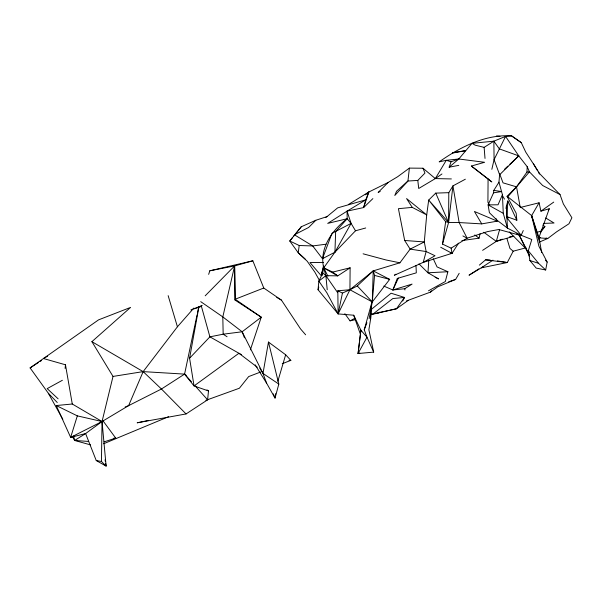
<?xml version="1.0" encoding="UTF-8"?>
<svg xmlns="http://www.w3.org/2000/svg" width="602" height="602" viewBox="0 0 602 602"><rect width="100%" height="100%" fill="white"/><g stroke="black" fill="none" stroke-linecap="round" stroke-linejoin="round"><path stroke-width="0.9" d="M395.883 274.226L394.348 275.264L423.236 262.382L452.034 253.329L451.109 248.144L442.508 244.096L448.58 222.537L448.806 192.663L452.952 185.875L465.354 179.208M539.4 242.064L547.775 238.482L556.662 231.778L568.958 223.786L571.9 217.743L563.374 203.973L560.026 194.574L539.896 173.918L525.772 152.148L521.287 142.651L511.602 135.879C485.242 134.186 460.169 147.114 439.182 161.87L446.263 160.305L458.792 158.996L484.602 162.292L471.366 166.039L488.079 178.952L487.913 202.144L489.133 204.627M359.785 353.028L358.07 353.524L360.891 330.227L358.07 353.524L373.691 352.117L366.979 337.21L360.891 330.227L353.698 315.222L338.113 313.905L349.928 289.743L350.116 267.815L332.688 272.081L323.703 267.86C319.09 248.25 332.266 230.002 347.181 218.722L347.053 211.151L365.738 199.849L368.83 192.015L388.102 182.466L397.651 176.725L409.39 168.108L422.988 168.229L435.329 178.591L451.38 178.937M197.08 314.808L184.581 374.113L161.441 389.012L128.602 405.643L102.047 421.528L85.612 433.56L70.645 437.383L56.257 405.545L72.278 404.01L102.047 421.528L106.118 466.121L101.445 461.463L102.047 421.528L113.018 376.423L91.903 341.665L130.574 307.411L98.54 319.873L30.1 367.905L48.326 393.241L62.834 419.293M250.357 349.89L261.26 317.171L235.119 300.135L234.622 265.918L252.832 260.794L263.774 288.027L281.435 300.12L300.503 328.865L305.635 334.795M499.66 173.858L498.96 182.173L502.429 194.709L503.272 213.319L507.441 228.113L521.182 235.277L531.792 239.506L528.293 250.793L529.88 260.508L536.186 268.093L545.675 269.982L547.165 262.073L538.91 246.233L531.641 215.599L507.065 196.282L516.524 186.853L529.429 171.848L527.224 166.731L518.766 155.873L505.567 136.406L493.866 141.177L484.128 147.362L475.204 145.18L472.013 143.329L458.792 158.996L449.145 167.198L451.064 161.787L458.792 158.996M322.017 275.663L323.703 267.86L334.93 252.2L335.653 231.619L347.181 218.722L351.094 223.402L355.504 230.784L365.715 227.977M373.691 352.117L368.875 329.753L370.621 318.962L371.05 309.639L391.082 293.219L404.476 297.448L402.738 301.045M370.621 318.962L371.464 304.01M507.584 197.035L516.524 186.853L526.923 172.104L527.224 166.731M506.914 216.66L507.862 200.948L516.84 220.227L506.914 216.66L508.336 217.871M428.767 260.756L427.962 272.781L438.587 278.914L435.156 277.281M337.669 292.677L325.878 275.663L322.815 272.992L318.849 281.089L318.059 289.735L338.113 313.905L337.82 290.774L349.928 289.743L357.279 285.958L373.225 270.885L399.916 262.811L410.143 249.123L424.297 241.929L426.705 214.906L428.692 200.067L435.743 193.114L448.806 192.663M337.82 290.774L342.44 293.069L349.928 289.743L373.225 270.885L374.572 275.423L372.277 301.948L369.109 318.669M148.175 420.482L137.181 422.807L186.056 413.943L207.615 399.818L208.488 390.954L206.998 389.9M65.106 368.439L65.475 364.789L43.464 358.529L47.558 356.218M507.862 200.948L506.41 205.959L507.441 228.113L497.26 220.392L489.396 212.687L488.094 204.876L493.557 192.828L493.813 190.375L498.96 182.173M409.39 168.108L407.945 181.029L394.799 195.484L396.545 191.24L407.945 181.029L417.796 180.427L424.944 173.105L422.988 168.229M496.04 218.677L497.26 221.16L481.735 223.884L459.138 222.552L448.58 222.537L452.952 185.875L459.138 222.552L467.122 238.189L487.477 231.619L498.787 229.512L519.165 235.066L520.745 234.772M372.495 300.15L364.248 329.776L366.979 337.21L358.07 353.524M347.181 218.722L327.706 223.395L347.053 211.151L363.638 207.562L365.738 199.849L337.647 207.871L327.006 216.622L315.854 220.249L301.286 226.758L289.765 240.996L299.217 245.511L298.216 252.75L307.246 261.26L314.869 272.164L319.195 280.005M442.508 244.096L445.661 221.664L428.692 200.067L448.58 222.537L445.661 221.664M275.739 393.663L275.031 398.095L266.581 383.128L255.165 364.812M505.973 208.503L506.41 205.959M266.581 383.128L262.991 373.436L268.469 342.064L285.657 354.766L290.849 360.38L282.248 363.698M208.488 390.954L194.047 385.935L189.577 358.213L198.953 306.651M342.44 293.069L338.113 313.905L326.818 292.722L318.849 281.089L325.878 275.663L337.737 275.866L350.116 267.815M197.464 312.987L198.427 308.42M461.884 240.574L479.072 238.174L480.072 233.696M491.834 169.343L494.076 159.658L505.567 136.406L511.602 135.879L521.287 142.651M323.47 266.054L321.528 274.181L323.756 266.528M433.244 258.747L437.044 266.904L447.88 271.735L445.299 281.555L428.473 290.819M268.469 342.064L278.816 384.076L275.031 398.095L273.285 393.874M318.059 289.735L318.804 287.094M482.601 250.349L496.296 241.372L499.6 229.61M277.846 381.254L285.657 354.766M77.327 415.869L70.645 437.383L102.047 421.528L77.327 415.869L56.257 405.545M541.649 252.501L538.986 237.504L549.257 208.743L540.92 211.151L539.076 202.784L520.241 207.479L516.524 186.853L503.024 182.842L499.969 174.67M208.653 274.361L209.805 270.795L252.832 260.794M315.854 220.249L308.645 227.466L294.401 234.78L312.709 245.947L322.469 258.687L331.958 233.358L351.094 223.402L347.053 211.151M364.248 329.776L366.927 322.77M383.775 286.063L392.858 289.976L397.275 278.44L416.313 272.841L415.99 265.384M502.429 194.709L498.042 204.793L488.094 204.876L503.272 213.319M523.273 230.543L521.182 235.277L506.56 217.442M392.858 289.976L412.077 284.099L404.777 288.719L392.858 289.976L398.366 278.109M526.005 247.791L513.19 251.2L507.29 262.54L481.239 267.852L469.011 275.212L478.846 268.876M322.469 258.687L334.93 252.2L351.094 223.402M539.076 202.784L531.641 215.599L532.732 220.121M406.433 300.962L430.483 292.098L437.714 286.853L455.616 279.426L459.191 273.308M417.796 180.427L418.721 188.486L435.329 178.591L446.263 160.305L451.064 161.787M548.324 210.256L549.257 208.743M450.228 253.111L452.034 253.329L458.566 243.17M193.867 308.058L177.417 326.788L143.156 371.622L128.602 405.643L125.148 406.997M357.279 285.958L372.277 301.948L373.225 270.885L389.667 279.381L372.277 301.948L349.928 289.743M540.325 232.507L544.9 226.585L542.808 225.05M292.647 237.436L289.765 240.996L298.216 252.75L305.154 259.033M293.799 236.014L301.286 226.758M367.017 194.115L368.83 192.015L363.638 207.562L372.864 198.622M544.9 226.585L541.032 231.002L536.66 232.485M430.483 292.098L431.634 290.789M189.577 358.213L209.902 336.842L223.169 334.2L242.147 331.777L261.26 317.171L235.149 299.232L263.774 288.027M334.93 252.2L355.504 230.784M205.192 295.808L234.622 265.918L235.119 300.135M388.102 182.466L378.146 192.467L380.201 191.428M493.866 141.177L499.359 148.897L518.766 155.873L499.637 174.753L494.076 159.658L493.866 141.177L472.013 143.329M504.438 169.358L507.847 166.144M509.894 164.218L518.766 155.873M479.365 265.128L485.596 259.846L490.201 260.041M372.706 314.282L392.813 298.554L404.476 297.448L396.5 308.758L372.706 314.282L370.177 313.138M365.294 194.807L368.83 192.015L348.302 204.59M538.813 238.512L540.318 237.421M408.156 300.421L396.5 308.758L373.902 313.68M540.92 211.151L553.735 202.099M435.329 178.591L441.951 173.97M492.963 260.162L481.239 267.852L483.662 266.46M30.1 367.905L38.543 362.449M40.078 361.463L41.613 360.47M325.614 217.495L327.006 216.622M451.109 248.144L467.122 238.189L462.893 235.924M62.39 380.276L47.182 388.621L58.131 398.833M378.282 312.972L379.877 312.122M344.833 313.665L350.04 320.858L354.999 318.217M168.568 416.712L103.589 443.764M190.894 309.94L202.212 305.5M260.734 371.976L248.679 376.574L239.385 388.23L205.876 400.338M483.805 232.267L496.296 241.372L502.331 239.152M194.469 308.766L201.595 306.335M448.678 281.789L455.616 279.426M104.093 441.853L115.712 438.09L102.761 420.482M496.296 241.372L513.845 236.217M350.04 320.858L355.218 319.715M509.322 236.985L512.896 236.217M209.805 270.795L234.622 265.918L222.808 316.908L223.169 334.2L227.082 336.766M449.145 167.198L458.784 165.354M452.32 153.111L465.399 150.681L452.561 152.675M370.388 314.244L372.141 313.958M113.018 376.423L143.156 371.622L184.581 374.113L186.071 375.166M493.557 192.828L501.662 191.564L493.813 190.375M325.9 244.224L312.709 245.947L299.217 245.511M526.923 172.104L529.429 171.848L542.688 185.529L560.026 194.574M412.257 207.381L406.576 198.577L426.705 214.906L412.257 207.381L398.419 208.683L404.672 240.484L410.143 249.123L426.141 251.546L435.02 255.752L423.236 262.382L426.141 251.546L424.297 241.929L404.672 240.484M76.484 440.348L74.618 440.453L72.353 436.382M113.846 438.196L115.712 438.09M447.88 271.735L427.962 272.781L418.984 263.902M543.388 223.41L554.066 223.011L545.668 217.977M323.432 262.442L309.962 262.525L321.017 275.475M289.013 360.35L290.849 360.38M538.083 237.805L547.775 238.482L546.097 238.076M88.464 441.439L74.618 440.453L73.602 435.968M496.432 135.939L500.021 136.345M485.596 259.846L507.29 262.54L497.44 260.907M90.503 444.87L74.618 440.453L85.612 433.56L96.245 460.538L101.445 461.463M399.916 262.811L386.07 259.974L363.104 253.811M374.572 275.423L389.667 279.381M529.88 260.508L538.594 263.337L545.675 269.982M497.26 221.16L474.421 211.468L481.735 223.884M440.687 247.256L452.034 253.329M241.394 354.646L209.902 336.842L201.203 305.59M96.245 460.538L106.118 466.121L105.674 463.382M327.217 289.758L325.878 275.663L323.703 267.86L337.737 275.866L332.688 272.081M516.787 233.689L519.165 235.066L529.376 254.917M276.702 297.396L281.435 300.12M91.903 341.665L143.156 371.622L161.441 389.012L186.056 413.943M259.688 367.995L262.991 373.436L278.816 384.076M200.722 301.647L222.808 316.908L242.147 331.777L262.991 373.436M474.79 234.953L479.072 238.174M257.257 367.197L238.934 353.269L194.047 385.935L184.581 374.113L191.428 381.751M471.366 166.039L491.826 181.932L488.079 178.952M513.19 251.2L509.939 248.423L506.892 238.4M509.247 231.898L526.389 249.153M48.326 393.241L57.258 402.505M545.442 260.169L547.165 262.073M195.161 385.92L207.615 399.818M528.293 250.793L538.594 263.337M533.53 163.894L537.624 170.908M538.534 172.465L539.445 174.023M502.775 196.147L504.499 199.127M507.065 196.282L516.177 213.206L516.84 220.227M323.703 267.86L327.932 276.19M519.165 235.066L529.489 256.234M435.743 193.114L448.58 222.537M242.147 331.777L244.472 337.827M353.698 315.222L360.184 333.651M538.986 237.504L531.641 215.599L539.467 241.726M168.154 295.65L177.417 326.788M65.475 364.789L72.278 404.01M105.087 459.74L105.38 461.561M404.777 288.719L404.958 289.976M484.128 147.362L485.016 158.439"/></g></svg>
